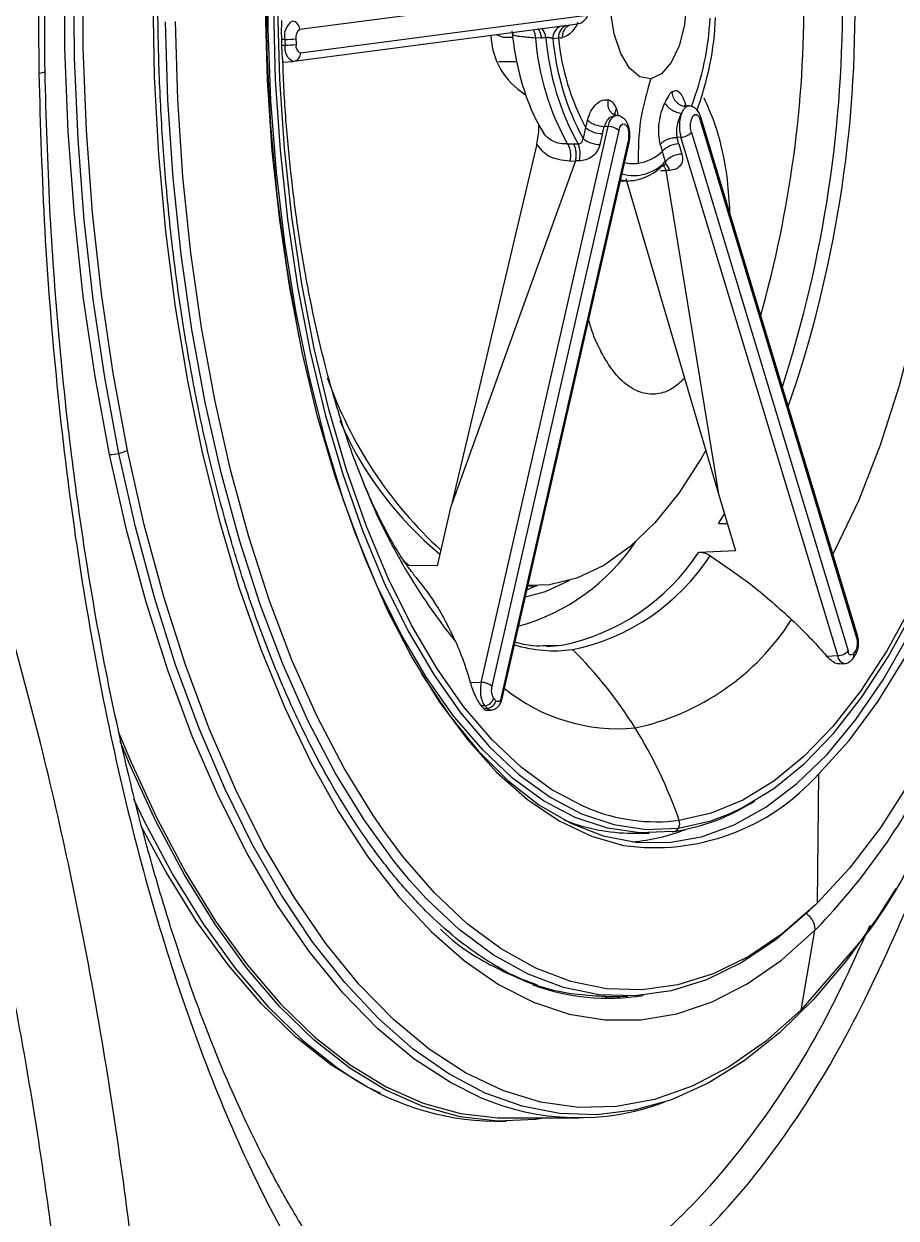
# Model space of a CAD drawing. Extents: x 400 to 501, y 484 to 634.
# Drawn here: x 412.741 to 414.768, y 548.428 to 551.202 of the extents above; entities that cross this region are included whole.
import ezdxf

# ---------------------------------------------------------------- set-up
doc = ezdxf.new("R2010")
doc.units = 0
doc.header["$MEASUREMENT"] = 0
doc.layers.add('1', color=4, linetype='Continuous')
doc.layers.add('DIM', color=3, linetype='Continuous')

# ---------------------------------------------------------------- blocks, each defined once
blk = doc.blocks.new('2026 GRANDEE')
at = {"layer": '1', "color": 3, "linetype": 'Continuous', "lineweight": 25}
for p, q in [((-36.3835, -45.5642), (-37.043, -45.6511)), ((-37.0415, -45.7055), (-36.382, -45.6186)), ((-37.0564, -45.725), (-36.3969, -45.6381)), ((-36.5474, -45.658), (-36.5487, -45.6631)), ((-36.5481, -45.6624), (-36.5472, -45.6631)), ((-37.0774, -45.6741), (-37.0856, -45.6741)), ((-37.0852, -45.6875), (-37.077, -45.6874)), ((-36.57, -45.6693), (-36.5478, -45.6693)), ((-36.4808, -45.6711), (-36.4953, -45.6703)), ((-36.4415, -45.6713), (-36.4544, -45.673)), ((-37.0835, -45.7267), (-37.0581, -45.7252)), ((-37.0575, -45.7251), (-37.0581, -45.7252)), ((-37.0564, -45.725), (-37.0575, -45.7251)), ((-36.5378, -45.726), (-36.5809, -45.726)), ((-36.3108, -45.8497), (-36.3105, -45.8507)), ((-36.3066, -45.8353), (-36.304, -45.8483)), ((-36.1557, -45.846), (-36.1505, -45.8364)), ((-36.1505, -45.8364), (-36.1449, -45.8305)), ((-35.7465, -47.0592), (-36.1107, -45.8549)), ((-36.6212, -47.1679), (-36.3259, -45.8767)), ((-36.3013, -45.8855), (-36.5965, -47.1767)), ((-36.3787, -45.8788), (-36.3845, -45.9042)), ((-36.3259, -45.8767), (-36.3352, -45.8765)), ((-35.7478, -47.0649), (-36.112, -45.8606)), ((-36.5742, -47.2011), (-36.279, -45.9099)), ((-36.3393, -45.8929), (-36.3451, -45.9183)), ((-36.1569, -45.9014), (-36.1662, -45.9017)), ((-35.7927, -47.1057), (-36.1569, -45.9014)), ((-36.1328, -45.8906), (-35.7686, -47.0949)), ((-36.492, -45.9176), (-36.69, -46.7552)), ((-36.5725, -47.2055), (-36.2773, -45.9143)), ((-36.4207, -45.9171), (-36.4065, -45.9166)), ((-36.4065, -45.9166), (-36.3963, -45.9169)), ((-36.2004, -45.9344), (-36.1933, -45.9581)), ((-36.1619, -45.9171), (-36.1547, -45.9407)), ((-36.4023, -45.9561), (-36.69, -46.7552)), ((-36.415, -45.9568), (-36.4023, -45.9561)), ((-36.3934, -45.9563), (-36.4023, -45.9561)), ((-36.2044, -45.9786), (-36.1919, -45.9787)), ((-36.1831, -45.9784), (-36.1919, -45.9787)), ((-36.1919, -45.9787), (-36.0699, -46.7299)), ((-36.2974, -46.0024), (-36.278, -46.0024)), ((-36.2851, -45.9971), (-36.0699, -46.7299)), ((-36.0699, -46.7299), (-36.03, -46.862)), ((-36.7224, -46.8969), (-36.69, -46.7552)), ((-36.0696, -46.7985), (-36.0559, -46.7763)), ((-36.069, -46.7985), (-36.0696, -46.7985)), ((-36.069, -46.7985), (-36.0491, -46.7988)), ((-36.1164, -46.866), (-36.1157, -46.8659)), ((-36.03, -46.862), (-36.1157, -46.8659)), ((-36.7224, -46.8969), (-36.7893, -46.8962)), ((-36.4621, -46.9409), (-36.5126, -46.9431)), ((-36.5126, -46.9434), (-36.4999, -46.9434)), ((-36.5017, -47.0828), (-36.4331, -47.0814)), ((-36.4686, -47.0841), (-36.4331, -47.0814)), ((-35.8183, -47.1066), (-35.7927, -47.1057)), ((-35.7569, -47.1121), (-35.7517, -47.1046)), ((-35.7874, -47.1245), (-35.7768, -47.1238)), ((-36.6468, -47.1673), (-36.6212, -47.1679)), ((-36.613, -47.222), (-36.621, -47.2224)), ((-36.6156, -47.2284), (-36.6075, -47.228)), ((-36.6088, -47.2327), (-36.5988, -47.2322)), ((-35.8395, -47.68), (-35.8368, -47.3804)), ((-36.2707, -47.5181), (-36.2305, -47.5181)), ((-35.8462, -47.7445), (-35.8783, -47.9293)), ((-35.7439, -47.7736), (-35.8783, -47.9293)), ((-36.3227, -47.8977), (-36.2801, -47.8969)), ((-36.5903, -48.1874), (-36.5629, -48.1874)), ((-36.5629, -48.1796), (-36.3952, -48.1796))]:
    blk.add_line(p, q, dxfattribs=at)
at = {"layer": '1', "color": 3, "linetype": 'Continuous', "lineweight": 25, "flags": 128}
for points in [[(-37.4635, -46.6358), (-37.4963, -46.4596), (-37.523, -46.2786), (-37.5437, -46.0938), (-37.5581, -45.9062), (-37.5662, -45.7168), (-37.5679, -45.5267)], [(-37.4852, -46.6384), (-37.5188, -46.4575), (-37.546, -46.2716), (-37.5668, -46.0817), (-37.5811, -45.889), (-37.5887, -45.6945), (-37.5896, -45.4993), (-37.5839, -45.3045), (-37.5715, -45.1112), (-37.5526, -44.9205), (-37.5272, -44.7333), (-37.4954, -44.5509), (-37.4575, -44.3741), (-37.4136, -44.204), (-37.3641, -44.0416), (-37.3091, -43.8877), (-37.2491, -43.7432), (-37.1842, -43.6089), (-37.115, -43.4856), (-37.0417, -43.374), (-36.9648, -43.2746), (-36.8847, -43.188)], [(-37.4435, -46.6288), (-37.4767, -46.4495), (-37.5037, -46.2653), (-37.5243, -46.0771), (-37.5385, -45.8861), (-37.546, -45.6934), (-37.547, -45.5), (-37.5413, -45.3069), (-37.529, -45.1153), (-37.5102, -44.9263), (-37.485, -44.7408), (-37.4536, -44.56), (-37.416, -44.3848), (-37.3725, -44.2163), (-37.3234, -44.0553), (-37.269, -43.9028), (-37.2094, -43.7596), (-37.1452, -43.6265), (-37.0765, -43.5043), (-37.0039, -43.3936), (-36.9277, -43.2951), (-36.8483, -43.2094)], [(-37.3846, -45.5779), (-37.3811, -45.7602), (-37.3712, -45.9413), (-37.355, -46.1202), (-37.3327, -46.2959), (-37.3042, -46.4673), (-37.2698, -46.6335), (-37.2297, -46.7935), (-37.1842, -46.9463), (-37.1334, -47.091), (-37.0777, -47.2269), (-37.0174, -47.353), (-36.9529, -47.4687), (-36.8845, -47.5733), (-36.8127, -47.6662), (-36.7378, -47.7468), (-36.6603, -47.8147), (-36.5807, -47.8694), (-36.4994, -47.9107), (-36.4169, -47.9383), (-36.3336, -47.952), (-36.2501, -47.9518), (-36.1669, -47.9376), (-36.0844, -47.9096), (-36.0032, -47.8679), (-35.9236, -47.8128), (-35.8462, -47.7445)], [(-35.2147, -45.506), (-35.2157, -45.6874), (-35.2232, -45.868), (-35.2371, -46.0468), (-35.2574, -46.2227), (-35.284, -46.3945), (-35.3166, -46.5613), (-35.3551, -46.722), (-35.3992, -46.8756), (-35.4487, -47.0211), (-35.5033, -47.1578), (-35.5626, -47.2847), (-35.6263, -47.401), (-35.694, -47.5061), (-35.7652, -47.5993), (-35.8395, -47.68)], [(-36.7871, -47.6278), (-36.8229, -47.5846), (-36.8935, -47.4872), (-36.9604, -47.378), (-37.0232, -47.2576), (-37.0815, -47.1269), (-37.1349, -46.9867), (-37.1831, -46.8377), (-37.2258, -46.6809), (-37.2628, -46.5173), (-37.2938, -46.3478), (-37.3186, -46.1736), (-37.3372, -45.9957), (-37.3492, -45.8151), (-37.3548, -45.633)], [(-37.1042, -45.6038), (-37.0997, -45.7682), (-37.0888, -45.9312), (-37.0716, -46.0916), (-37.0482, -46.2482), (-37.0189, -46.3999), (-36.9837, -46.5456), (-36.9431, -46.6843), (-36.8972, -46.815), (-36.8464, -46.9367), (-36.791, -47.0485), (-36.7315, -47.1497), (-36.6683, -47.2395), (-36.6019, -47.3173), (-36.5326, -47.3824), (-36.4611, -47.4345), (-36.3878, -47.4732), (-36.3133, -47.4981), (-36.2381, -47.5092), (-36.1627, -47.5063)], [(-35.3342, -45.5351), (-35.3361, -45.6983), (-35.3442, -45.8605), (-35.3587, -46.0206), (-35.3793, -46.1774), (-35.4059, -46.3299), (-35.4383, -46.4769), (-35.4763, -46.6174), (-35.5197, -46.7503), (-35.568, -46.8747), (-35.621, -46.9897), (-35.6783, -47.0944), (-35.7394, -47.1882), (-35.8039, -47.2703), (-35.8714, -47.3401), (-35.9414, -47.3972), (-36.0133, -47.4411), (-36.0867, -47.4716), (-36.161, -47.4883)], [(-36.0422, -47.4722), (-36.0136, -47.4587), (-35.941, -47.4143), (-35.8704, -47.3567), (-35.8023, -47.2862), (-35.7371, -47.2033), (-35.6754, -47.1087), (-35.6176, -47.0029), (-35.5641, -46.8869), (-35.5153, -46.7613), (-35.4716, -46.6272), (-35.4332, -46.4854), (-35.4005, -46.337), (-35.3736, -46.1831), (-35.3528, -46.0248), (-35.3383, -45.8632), (-35.33, -45.6995), (-35.3282, -45.5348)], [(-36.3735, -47.46), (-36.3841, -47.4556), (-36.4567, -47.4172), (-36.5275, -47.3656), (-36.5961, -47.3011), (-36.662, -47.224), (-36.7246, -47.1351), (-36.7835, -47.0348), (-36.8384, -46.924), (-36.8887, -46.8035), (-36.9342, -46.674), (-36.9745, -46.5366), (-37.0093, -46.3922), (-37.0384, -46.2419), (-37.0615, -46.0867), (-37.0785, -45.9279), (-37.0894, -45.7664), (-37.0939, -45.6035)], [(-36.8477, -47.5129), (-36.8734, -47.4756), (-36.9399, -47.3671), (-37.0023, -47.2474), (-37.0602, -47.1175), (-37.1133, -46.9781), (-37.1612, -46.83), (-37.2037, -46.6742), (-37.2405, -46.5115), (-37.2713, -46.3431), (-37.296, -46.17), (-37.3144, -45.9931), (-37.3264, -45.8136), (-37.3319, -45.6327)], [(-36.5889, -43.7705), (-36.659, -43.8474), (-36.7258, -43.9373), (-36.7887, -44.0396), (-36.8473, -44.1534), (-36.9012, -44.2778), (-36.95, -44.4121), (-36.9932, -44.555), (-37.0306, -44.7057), (-37.0618, -44.8628), (-37.0867, -45.0253), (-37.1051, -45.1919), (-37.1167, -45.3614), (-37.1216, -45.5324), (-37.1196, -45.7037), (-37.1109, -45.874), (-37.0954, -46.0419), (-37.0733, -46.2064), (-37.0448, -46.366)], [(-37.1168, -45.48), (-37.117, -45.6485), (-37.1106, -45.8164), (-37.0978, -45.9826), (-37.0785, -46.1458), (-37.053, -46.3048), (-37.0214, -46.4585), (-36.984, -46.6059), (-36.9409, -46.7457), (-36.8926, -46.8771), (-36.8394, -46.9991), (-36.7816, -47.1107), (-36.7197, -47.2113), (-36.6542, -47.3), (-36.5854, -47.3762), (-36.5139, -47.4395), (-36.4402, -47.4892), (-36.3648, -47.5251), (-36.2904, -47.5466)], [(-36.6822, -47.2497), (-36.6846, -47.2467), (-36.7481, -47.1565), (-36.8078, -47.0549), (-36.8634, -46.9426), (-36.9144, -46.8204), (-36.9605, -46.6891), (-37.0014, -46.5499), (-37.0367, -46.4035), (-37.0661, -46.2511), (-37.0896, -46.0938), (-37.1069, -45.9328), (-37.1178, -45.7691), (-37.1224, -45.604)], [(-36.7598, -47.1482), (-36.7584, -47.1504), (-36.6952, -47.2445), (-36.6286, -47.3265), (-36.5591, -47.3959), (-36.4871, -47.4522), (-36.4132, -47.495), (-36.3379, -47.524), (-36.2617, -47.5389), (-36.1853, -47.5397), (-36.109, -47.5263), (-36.0336, -47.499), (-35.9595, -47.4577), (-35.8873, -47.4029), (-35.8175, -47.335), (-35.7505, -47.2543), (-35.6869, -47.1616), (-35.6271, -47.0575)], [(-35.8368, -47.3804), (-35.766, -47.3027), (-35.6985, -47.2117), (-35.6349, -47.1083), (-35.5757, -46.9931), (-35.5214, -46.8671), (-35.4722, -46.7312), (-35.4287, -46.5865), (-35.3911, -46.4341), (-35.3597, -46.275), (-35.3348, -46.1106), (-35.3165, -45.9421), (-35.305, -45.7707), (-35.3004, -45.5978), (-35.3028, -45.4247), (-35.312, -45.2527), (-35.328, -45.0831), (-35.3508, -44.9172), (-35.3801, -44.7562)], [(-36.2271, -45.7655), (-36.2526, -45.7609), (-36.2765, -45.7408), (-36.2969, -45.7067), (-36.312, -45.6616), (-36.3207, -45.6089), (-36.3222, -45.5531), (-36.3165, -45.4986), (-36.304, -45.4498), (-36.2856, -45.4107), (-36.263, -45.3844), (-36.238, -45.3731)], [(-36.238, -45.3731), (-36.2124, -45.3777), (-36.1885, -45.3979), (-36.1682, -45.4319), (-36.1531, -45.4771), (-36.1444, -45.5297), (-36.1429, -45.5855), (-36.1486, -45.6401), (-36.1611, -45.6889), (-36.1794, -45.728), (-36.202, -45.7542), (-36.2271, -45.7655)], [(-35.5295, -45.5181), (-35.531, -45.6864), (-35.5401, -45.8537), (-35.5566, -46.0181), (-35.5805, -46.1782), (-35.6116, -46.3324), (-35.6494, -46.4792), (-35.6936, -46.6171), (-35.7438, -46.7448), (-35.7996, -46.861), (-35.8039, -46.8692)], [(-36.586, -45.663), (-36.5849, -45.6639), (-36.57, -45.6693)], [(-36.1449, -45.8305), (-36.1416, -45.829), (-36.1384, -45.8287)], [(-36.1328, -45.8906), (-36.1347, -45.8808), (-36.1346, -45.8701), (-36.1327, -45.8603), (-36.1293, -45.8528), (-36.1248, -45.8488), (-36.1199, -45.8489), (-36.1154, -45.853), (-36.112, -45.8606)], [(-36.3013, -45.8855), (-36.2989, -45.8783), (-36.2956, -45.8732), (-36.2917, -45.8706), (-36.2876, -45.871), (-36.2838, -45.8742), (-36.2807, -45.8798), (-36.2786, -45.8874), (-36.2777, -45.896)], [(-35.8783, -47.9293), (-35.9604, -48.0019), (-36.0447, -48.0608), (-36.1308, -48.1059), (-36.2183, -48.1367), (-36.3065, -48.1532), (-36.395, -48.1553), (-36.4834, -48.1429), (-36.5711, -48.1161), (-36.6576, -48.075), (-36.7425, -48.0199), (-36.8253, -47.9512), (-36.9054, -47.8691), (-36.9826, -47.7741), (-37.0563, -47.6669), (-37.1261, -47.5479), (-37.1916, -47.4178), (-37.2526, -47.2774), (-37.3085, -47.1274), (-37.3591, -46.9687), (-37.4042, -46.8022), (-37.4435, -46.6288)], [(-36.0993, -46.6284), (-36.1102, -46.6478), (-36.1622, -46.7284), (-36.2176, -46.7971), (-36.2759, -46.8532), (-36.3365, -46.8962), (-36.3988, -46.9255), (-36.4621, -46.9409)], [(-36.6248, -48.131), (-36.6922, -48.0976), (-36.7779, -48.0421), (-36.8614, -47.9727), (-36.9423, -47.8899), (-37.0202, -47.7941), (-37.0945, -47.6858), (-37.165, -47.5657), (-37.2311, -47.4345), (-37.2926, -47.2928), (-37.349, -47.1415), (-37.4001, -46.9814), (-37.4456, -46.8134), (-37.4852, -46.6384)], [(-36.1843, -48.1393), (-36.2653, -48.1619), (-36.3522, -48.1727), (-36.4392, -48.1696), (-36.5259, -48.1526), (-36.6118, -48.1218), (-36.6965, -48.0774), (-36.7794, -48.0197), (-36.8602, -47.9488), (-36.9384, -47.8653), (-37.0137, -47.7695), (-37.0855, -47.662), (-37.1535, -47.5433), (-37.2174, -47.414), (-37.2768, -47.275), (-37.3314, -47.1268), (-37.3809, -46.9703), (-37.425, -46.8064), (-37.4635, -46.6358)], [(-36.7893, -46.8963), (-36.7942, -46.8926), (-36.8031, -46.8854)], [(-36.4161, -46.9311), (-36.4729, -46.9572), (-36.5187, -46.9698)], [(-36.1768, -47.5146), (-36.2525, -47.5175), (-36.328, -47.5064), (-36.4029, -47.4814), (-36.4765, -47.4426), (-36.5483, -47.3902), (-36.6178, -47.3248), (-36.6822, -47.2497)], [(-37.4647, -47.2816), (-37.4365, -47.35), (-37.3747, -47.4846), (-37.3085, -47.6089), (-37.2384, -47.7224), (-37.1647, -47.8244), (-37.0877, -47.9143), (-37.008, -47.9918), (-36.9258, -48.0563), (-36.8418, -48.1075), (-36.7562, -48.1452), (-36.6696, -48.1692), (-36.5825, -48.1792), (-36.5629, -48.1796)], [(-36.4702, -48.1796), (-36.495, -48.1832), (-36.5826, -48.1871), (-36.67, -48.177), (-36.7568, -48.1529), (-36.8426, -48.1151), (-36.9269, -48.0637), (-37.0093, -47.999), (-37.0893, -47.9214), (-37.1665, -47.8312), (-37.2404, -47.7289), (-37.3108, -47.6151), (-37.3771, -47.4903), (-37.4392, -47.3554), (-37.4604, -47.3042)], [(-37.4295, -47.4383), (-37.4045, -47.4903), (-37.3382, -47.6151), (-37.2678, -47.7289), (-37.1939, -47.8312), (-37.1167, -47.9214), (-37.0367, -47.999), (-36.9543, -48.0637), (-36.9369, -48.0756)], [(-36.1627, -47.5063), (-36.0877, -47.4894), (-36.0422, -47.4722)], [(-36.8543, -48.1231), (-36.8869, -48.1071), (-36.9709, -48.0559), (-37.053, -47.9914), (-37.1328, -47.9139), (-37.2097, -47.824), (-37.2834, -47.722), (-37.3536, -47.6086), (-37.4096, -47.5046)], [(-35.8445, -47.6848), (-35.9216, -47.7517), (-36.0009, -47.8051), (-36.0819, -47.8449), (-36.1641, -47.8706), (-36.247, -47.8822), (-36.33, -47.8796), (-36.4126, -47.8628), (-36.4944, -47.8319), (-36.5749, -47.7871), (-36.6535, -47.7287), (-36.7297, -47.657), (-36.8032, -47.5725), (-36.8477, -47.5129)], [(-35.8583, -47.6976), (-35.9359, -47.7649), (-36.0157, -47.8187), (-36.0972, -47.8587), (-36.1799, -47.8846), (-36.2633, -47.8963), (-36.3468, -47.8937), (-36.4299, -47.8768), (-36.5122, -47.8457), (-36.5932, -47.8006), (-36.6722, -47.7418), (-36.749, -47.6697), (-36.7871, -47.6278)], [(-35.6575, -47.6465), (-35.6987, -47.7116), (-35.7721, -47.8139), (-35.8487, -47.9043), (-35.9281, -47.9822), (-36.0099, -48.0472), (-36.0937, -48.099), (-36.1789, -48.1373), (-36.1843, -48.1393)]]:
    blk.add_lwpolyline(points, dxfattribs=at)
at = {"layer": '1', "color": 3, "linetype": 'Continuous', "lineweight": 25}
for centre, radius, start, end in [((-38.5301, -45.5901), 2.6591, 344.1861, 0.4571), ((-38.6712, -45.593), 2.8899, 342.0993, 0.713), ((-38.5608, -45.6062), 2.8085, 340.8669, 1.0805), ((-37.0377, -45.6654), 0.0407, 123.4718, 192.2339), ((-37.0624, -45.6508), 0.0194, 359.0479, 83.188), ((-36.7542, -45.5914), 0.6658, 339.0393, 357.1155), ((-36.7987, -45.5911), 0.7231, 339.8908, 357.4564), ((-37.0315, -45.6685), 0.0209, 123.4757, 192.229), ((-36.5069, -45.6736), 0.0362, 4.8205, 42.5069), ((-36.424, -45.6712), 0.0305, 114.4065, 183.4639), ((-36.4115, -45.6691), 0.03, 113.7219, 184.1538), ((-37.0441, -45.6945), 0.0337, 167.8256, 245.4126), ((-37.0765, -45.4029), 0.2712, 269.7967, 275.2065), ((-32.3341, -45.5492), 4.745, 181.5079, 181.5886), ((-34.2287, -45.6031), 2.8496, 181.5617, 181.6962), ((-37.0761, -45.445), 0.2424, 269.7748, 275.8274), ((-37.035, -45.6899), 0.0169, 167.1649, 247.6327), ((-30.8604, -45.5083), 6.1936, 181.5231, 181.64558), ((-36.4307, -45.6585), 0.1683, 182.1212, 238.4427), ((-35.8881, -45.6214), 0.6092, 184.6088, 209.044), ((-35.8635, -45.6214), 0.6092, 184.6288, 209.0235), ((-35.863, -45.6203), 0.5938, 185.0898, 208.5631), ((-35.8884, -45.6173), 0.5557, 185.5776, 208.0761), ((-37.0597, -45.707), 0.0183, 280.4773, 4.686), ((-36.2998, -45.8761), 0.0261, 103.8113, 181.291), ((-36.0721, -45.8749), 0.0885, 160.9817, 182.3032), ((-36.1172, -45.8563), 0.00666, 320.7007, 12.8484), ((-36.3396, -45.8314), 0.0615, 230.4721, 270.272), ((-36.3257, -45.9151), 0.0384, 50.4746, 90.2691), ((-36.0713, -45.8766), 0.0891, 181.1727, 196.1938), ((-36.3454, -45.8568), 0.0615, 230.4721, 270.272), ((-36.3336, -45.8978), 0.0559, 347.5266, 1.783), ((-36.2822, -45.9136), 0.00497, 352.7944, 49.2648), ((-36.1571, -45.8687), 0.0327, 270.4, 318.0348), ((-36.4531, -45.9408), 0.0617, 345.4461, 22.7425), ((-36.2739, -45.8559), 0.1075, 279.207, 313.1041), ((-36.1615, -45.9694), 0.0523, 90.3983, 138.0371), ((-36.1543, -45.9931), 0.0523, 90.4033, 138.0321), ((-36.2672, -45.8893), 0.101, 254.6788, 317.0353), ((-36.2675, -45.8791), 0.0836, 255.9789, 277.4624), ((-36.2863, -45.8815), 0.1218, 279.5298, 315.5333), ((-36.2001, -45.98), 0.017, 5.516, 67.412), ((-36.278, -45.9108), 0.0916, 258.0649, 277.4942), ((-36.0525, -46.1368), 0.9811, 199.2076, 227.5895), ((-36.1908, -46.2319), 0.827, 203.3494, 230.5402), ((-37.4829, -46.548), 0.0899, 282.4233, 295.9613), ((-37.4861, -46.5394), 0.099, 270.4907, 283.1733), ((-35.5795, -46.1863), 1.4139, 199.964, 218.8333), ((-36.67, -46.5621), 0.4945, 285.9446, 325.6857), ((-36.5338, -46.5928), 0.4989, 281.6461, 326.7999), ((-36.5105, -46.599), 0.503, 281.6679, 326.891), ((-36.4686, -47.0296), 0.089, 104.1218, 121.3841), ((-36.3803, -46.7163), 0.5693, 281.831, 327.572), ((-35.779, -47.0773), 0.0328, 330.3543, 3.9544), ((-35.753, -47.0607), 0.00666, 320.6876, 12.8452), ((-35.7856, -47.0758), 0.0393, 1.1763, 16.1857), ((-36.4507, -46.7676), 0.3267, 253.4088, 277.3804), ((-37.1116, -47.8014), 0.9989, 31.8987, 45.2825), ((-35.7929, -47.073), 0.0327, 270.4003, 318.0347), ((-35.773, -47.1044), 0.0198, 183.8279, 258.6974), ((-35.7613, -47.0962), 0.00742, 170.274, 321.2417), ((-35.7677, -47.1051), 0.0129, 327.0931, 19.173), ((-36.7102, -46.434), 1.1645, 325.0664, 325.5031), ((-35.7626, -47.0978), 0.0128, 327.4671, 19.3866), ((-36.5404, -47.1858), 0.0827, 167.5174, 181.7905), ((-36.5682, -47.1902), 0.055, 178.1531, 215.3859), ((-36.621, -47.2063), 0.0384, 50.4747, 90.2689), ((-36.5631, -47.1858), 0.0346, 164.7452, 212.5235), ((-36.3031, -46.8554), 0.42, 231.0411, 275.4), ((-36.615, -47.1987), 0.0233, 274.9094, 345.8736), ((-36.6095, -47.2048), 0.0233, 274.9721, 346.1521), ((-35.8577, -46.5368), 0.9927, 222.2663, 222.7303), ((-36.5824, -47.2032), 0.00846, 238.0101, 14.4832), ((-36.5775, -47.2048), 0.00497, 352.7942, 49.2646), ((-35.8891, -46.5641), 0.9781, 222.2655, 222.5037), ((-36.0514, -46.7138), 0.7574, 222.4487, 222.7553), ((-36.5989, -47.2213), 0.0108, 217.8923, 271.0264), ((-37.1688, -47.8375), 1.0665, 19.1126, 31.9243), ((-36.2179, -47.0422), 0.5095, 261.8163, 318.4154), ((-36.9452, -46.6737), 1.5345, 315.9967, 333.297), ((-36.2138, -47.0737), 0.4179, 247.5376, 277.2577), ((-36.2469, -47.0348), 0.4849, 278.316, 302.6389), ((-36.2693, -47.0904), 0.4277, 248.2637, 269.8092), ((-36.1813, -47.4955), 0.0215, 329.8957, 19.5408), ((-36.3058, -47.1017), 0.4379, 274.8074, 291.4145), ((-36.177, -47.4981), 0.0165, 270.8914, 330.403), ((-36.5384, -46.9674), 0.9981, 314.0492, 314.4428), ((-36.5509, -47.0258), 1.0066, 314.4359, 314.8211), ((-36.3265, -47.3988), 0.5028, 249.6506, 279.3833), ((-36.5814, -47.5671), 0.6204, 235.0446, 269.1783), ((-36.3955, -47.6073), 0.5717, 246.353, 290.4516)]:
    blk.add_arc(centre, radius, start, end, dxfattribs=at)
for points, knots in [([(-34.6599, -43.6105), (-34.6992, -43.5052), (-34.7781, -43.2938), (-34.9167, -43.0094), (-35.068, -42.7523), (-35.2315, -42.5282), (-35.4042, -42.3399), (-35.5835, -42.1902), (-35.7669, -42.0814), (-35.9515, -42.0152), (-36.135, -41.9925), (-36.3149, -42.0135), (-36.4889, -42.0779), (-36.6552, -42.1845), (-36.8121, -42.3315), (-36.9582, -42.5168), (-37.0922, -42.7376), (-37.2132, -42.991), (-37.3205, -43.2734), (-37.4134, -43.5815), (-37.4916, -43.9114), (-37.5546, -44.2594), (-37.6023, -44.6216), (-37.6342, -44.994), (-37.6517, -45.3728), (-37.6501, -45.6264), (-37.6494, -45.7532)], [0, 0, 0, 0, 0.04127, 0.082813, 0.124624, 0.166686, 0.208966, 0.25142, 0.293994, 0.336635, 0.379292, 0.421908, 0.464429, 0.506812, 0.549021, 0.591029, 0.632813, 0.674362, 0.715676, 0.756763, 0.797639, 0.838331, 0.878874, 0.919305, 0.959666, 1, 1, 1, 1]), ([(-37.635, -45.7494), (-37.6358, -45.6304), (-37.6373, -45.3995), (-37.6232, -45.0658), (-37.5996, -44.7587), (-37.5678, -44.4792), (-37.5302, -44.2276), (-37.4865, -43.9909), (-37.4378, -43.7726), (-37.3857, -43.5758), (-37.3356, -43.4114), (-37.2886, -43.2753), (-37.2459, -43.1637), (-37.2083, -43.0737), (-37.1739, -42.9971), (-37.1388, -42.9243), (-37.0988, -42.8474), (-37.054, -42.7687), (-37.0037, -42.6884), (-36.9469, -42.607), (-36.8798, -42.5227), (-36.8014, -42.4399), (-36.7161, -42.3659), (-36.6578, -42.3308), (-36.6276, -42.3125)], [0, 0, 0, 0, 0.074222, 0.1439, 0.209091, 0.269829, 0.326126, 0.377982, 0.434326, 0.484228, 0.527749, 0.565848, 0.598754, 0.626443, 0.649188, 0.673027, 0.70036, 0.731484, 0.762454, 0.798552, 0.83978, 0.886829, 0.941224, 1, 1, 1, 1]), ([(-36.4908, -47.8706), (-36.5055, -47.8654), (-36.5448, -47.8516), (-36.6082, -47.8155), (-36.6803, -47.7638), (-36.7505, -47.7002), (-36.8187, -47.6254), (-36.8844, -47.5398), (-36.9472, -47.4437), (-37.007, -47.3376), (-37.0632, -47.2221), (-37.1156, -47.0976), (-37.1638, -46.965), (-37.2076, -46.8248), (-37.2467, -46.6779), (-37.2809, -46.5249), (-37.3099, -46.3669), (-37.3337, -46.2045), (-37.352, -46.0387), (-37.3648, -45.8703), (-37.372, -45.7004), (-37.3735, -45.5297), (-37.3693, -45.3592), (-37.3596, -45.1899), (-37.3442, -45.0226), (-37.3233, -44.8582), (-37.2971, -44.6976), (-37.2656, -44.5418), (-37.2291, -44.3915), (-37.1878, -44.2475), (-37.1419, -44.1106), (-37.0916, -43.9816), (-37.0374, -43.8612), (-36.9794, -43.75), (-36.9182, -43.6485), (-36.854, -43.5576), (-36.7955, -43.4865), (-36.7581, -43.4485), (-36.7436, -43.4337)], [0, 0, 0, 0, 0.017145, 0.046023, 0.074647, 0.10309, 0.131425, 0.159709, 0.187978, 0.216249, 0.244533, 0.272836, 0.301161, 0.329506, 0.35787, 0.386249, 0.414643, 0.443047, 0.471461, 0.499881, 0.528306, 0.556734, 0.585163, 0.61359, 0.642014, 0.670432, 0.698842, 0.727243, 0.755631, 0.784005, 0.812361, 0.840697, 0.869011, 0.8973, 0.925565, 0.953809, 0.98204, 1, 1, 1, 1]), ([(-35.2832, -44.5098), (-35.2638, -44.6145), (-35.225, -44.824), (-35.1913, -45.1558), (-35.1763, -45.4933), (-35.182, -45.8325), (-35.2078, -46.1671), (-35.2534, -46.4915), (-35.318, -46.8002), (-35.4005, -47.0875), (-35.4992, -47.35), (-35.6139, -47.5775), (-35.6967, -47.719), (-35.7431, -47.7727), (-35.7439, -47.7736)], [0, 0, 0, 0, 0.0907626, 0.1815252, 0.2722878, 0.3630504, 0.453813, 0.5445757, 0.6353383, 0.7261008, 0.8168633, 0.9076263, 0.9983888, 1, 1, 1, 1]), ([(-36.3969, -45.6381), (-36.3932, -45.6371), (-36.3863, -45.6352), (-36.3785, -45.6278), (-36.3725, -45.6179), (-36.3685, -45.6052), (-36.3685, -45.5953), (-36.3685, -45.591)], [0, 0, 0, 0, 0.19501, 0.355721, 0.5476, 0.803452, 1, 1, 1, 1]), ([(-37.0852, -45.63), (-37.0852, -45.6312), (-37.0854, -45.6334), (-37.0857, -45.6443), (-37.0859, -45.6584), (-37.0857, -45.6689), (-37.0856, -45.6741)], [0, 0, 0, 0, 0.280033, 0.536475, 0.774261, 1, 1, 1, 1]), ([(-36.3963, -45.6347), (-36.3993, -45.6403), (-36.4059, -45.6526), (-36.4188, -45.6654), (-36.4277, -45.6683), (-36.4322, -45.6699)], [0, 0, 0, 0, 0.295789, 0.644506, 1, 1, 1, 1]), ([(-36.5498, -45.6541), (-36.5483, -45.6666), (-36.544, -45.7027), (-36.5319, -45.7604), (-36.5119, -45.8231), (-36.4919, -45.8661), (-36.4788, -45.8877), (-36.4757, -45.8927)], [0, 0, 0, 0, 0.137681, 0.398864, 0.664299, 0.92219, 1, 1, 1, 1]), ([(-36.5472, -45.6631), (-36.5472, -45.6635), (-36.5472, -45.6643), (-36.5387, -45.6659), (-36.5279, -45.6674), (-36.5134, -45.6689), (-36.5014, -45.6698), (-36.4953, -45.6703)], [0, 0, 0, 0, 0.240528, 0.42395, 0.611433, 0.803319, 1, 1, 1, 1]), ([(-36.5, -45.6526), (-36.4988, -45.655), (-36.4965, -45.6599), (-36.4957, -45.6668), (-36.4953, -45.6703)], [0, 0, 0, 0, 0.50136, 1, 1, 1, 1]), ([(-36.4808, -45.6711), (-36.4814, -45.6676), (-36.4827, -45.6607), (-36.4862, -45.6526), (-36.4892, -45.6499), (-36.4906, -45.6487)], [0, 0, 0, 0, 0.344192, 0.688355, 1, 1, 1, 1]), ([(-36.4322, -45.6699), (-36.432, -45.666), (-36.4314, -45.6581), (-36.4256, -45.6481), (-36.4199, -45.6422), (-36.4161, -45.6412), (-36.4158, -45.6412)], [0, 0, 0, 0, 0.308583, 0.640551, 0.97249, 1, 1, 1, 1]), ([(-37.0856, -45.6741), (-37.0856, -45.6753), (-37.0855, -45.6776), (-37.0855, -45.6798), (-37.0854, -45.6808)], [0, 0, 0, 0, 0.560038, 1, 1, 1, 1]), ([(-37.0854, -45.6808), (-37.0854, -45.682), (-37.0853, -45.6842), (-37.0853, -45.6865), (-37.0852, -45.6875)], [0, 0, 0, 0, 0.559949, 1, 1, 1, 1]), ([(-37.0852, -45.6875), (-37.0851, -45.6926), (-37.0847, -45.7031), (-37.0837, -45.716), (-37.0828, -45.7252), (-37.0826, -45.7261), (-37.0825, -45.7266)], [0, 0, 0, 0, 0.227105, 0.466546, 0.717204, 1, 1, 1, 1]), ([(-36.4708, -45.6705), (-36.4726, -45.6706), (-36.476, -45.6708), (-36.4793, -45.671), (-36.4808, -45.6711)], [0, 0, 0, 0, 0.560124, 1, 1, 1, 1]), ([(-36.4544, -45.673), (-36.4554, -45.6724), (-36.4568, -45.6714), (-36.4597, -45.6707), (-36.462, -45.6703), (-36.4643, -45.6701), (-36.4666, -45.67), (-36.4688, -45.6702), (-36.4701, -45.6704), (-36.4708, -45.6705)], [0, 0, 0, 0, 0.2858759, 0.4174434, 0.5422488, 0.6613491, 0.7762645, 0.8886279, 1, 1, 1, 1]), ([(-36.4415, -45.6713), (-36.4398, -45.671), (-36.4368, -45.6706), (-36.4336, -45.6701), (-36.4322, -45.6699)], [0, 0, 0, 0, 0.560014, 1, 1, 1, 1]), ([(-37.3598, -49.4081), (-37.3652, -49.2938), (-37.3759, -49.0651), (-37.4049, -48.7237), (-37.4431, -48.3873), (-37.4911, -48.0587), (-37.5479, -47.7407), (-37.613, -47.4362), (-37.6854, -47.148), (-37.7641, -46.8789), (-37.8479, -46.6316), (-37.9357, -46.4087), (-38.026, -46.2125), (-38.1175, -46.0455), (-38.2089, -45.9095), (-38.2988, -45.8062), (-38.386, -45.7369), (-38.4694, -45.7025), (-38.548, -45.7035), (-38.6208, -45.7398), (-38.6874, -45.8109), (-38.7471, -45.9159), (-38.7998, -46.0533), (-38.8451, -46.2222), (-38.8836, -46.4181), (-38.9034, -46.5715), (-38.9133, -46.648)], [0, 0, 0, 0, 0.040259, 0.080533, 0.120872, 0.161318, 0.201913, 0.242689, 0.283676, 0.324891, 0.366343, 0.408032, 0.449946, 0.492067, 0.534366, 0.576807, 0.619354, 0.661965, 0.704592, 0.747187, 0.789709, 0.832117, 0.874378, 0.91646, 0.958339, 1, 1, 1, 1]), ([(-36.9088, -46.6678), (-36.9091, -46.6669), (-36.9194, -46.642), (-36.9393, -46.5838), (-36.9677, -46.493), (-36.9944, -46.3913), (-37.0187, -46.2813), (-37.04, -46.1635), (-37.0578, -46.0393), (-37.0713, -45.9099), (-37.0794, -45.8049), (-37.0814, -45.7431), (-37.0819, -45.7263)], [0, 0, 0, 0, 0.0044183, 0.1156241, 0.2294755, 0.3457596, 0.4642078, 0.584524, 0.7064014, 0.8295313, 0.953612, 1, 1, 1, 1]), ([(-37.6367, -45.7495), (-37.6363, -45.7497), (-37.6345, -45.7509), (-37.643, -45.7522), (-37.6494, -45.7532)], [0, 0, 0, 0, 0.2386366, 1, 1, 1, 1]), ([(-37.6494, -45.7532), (-37.6458, -45.8751), (-37.6386, -46.119), (-37.6094, -46.479), (-37.5669, -46.8305), (-37.5098, -47.1695), (-37.4387, -47.4928), (-37.3537, -47.7968), (-37.2553, -48.0783), (-37.1439, -48.3339), (-37.0201, -48.5606), (-36.8847, -48.7555), (-36.7386, -48.9162), (-36.5831, -49.0403), (-36.4195, -49.126), (-36.2495, -49.1721), (-36.0748, -49.1778), (-35.8974, -49.1428), (-35.7196, -49.0677), (-35.5436, -48.9533), (-35.3719, -48.8015), (-35.2069, -48.6141), (-35.0508, -48.3941), (-34.9061, -48.1437), (-34.7734, -47.8682), (-34.6976, -47.6644), (-34.6598, -47.5628)], [0, 0, 0, 0, 0.0403038, 0.08067, 0.1211384, 0.1617444, 0.202519, 0.2434875, 0.2846688, 0.3260737, 0.3677052, 0.4095572, 0.4516156, 0.4938581, 0.5362541, 0.5787632, 0.6213429, 0.6639481, 0.7065283, 0.7490269, 0.7913932, 0.8335837, 0.875563, 0.9173018, 0.9587825, 1, 1, 1, 1]), ([(-36.6217, -48.8645), (-36.652, -48.8464), (-36.7084, -48.8127), (-36.7868, -48.7464), (-36.8529, -48.6799), (-36.9111, -48.612), (-36.965, -48.5412), (-37.0189, -48.4618), (-37.0737, -48.3715), (-37.1268, -48.2733), (-37.1736, -48.1772), (-37.208, -48.1), (-37.2305, -48.0463), (-37.2466, -48.0065), (-37.2647, -47.9604), (-37.2884, -47.897), (-37.3186, -47.8111), (-37.3543, -47.7012), (-37.3971, -47.5559), (-37.4454, -47.3689), (-37.4967, -47.1334), (-37.541, -46.8807), (-37.5772, -46.6179), (-37.6049, -46.3518), (-37.6262, -46.0599), (-37.632, -45.8552), (-37.635, -45.7494)], [0, 0, 0, 0, 0.060926, 0.113376, 0.157337, 0.193258, 0.22833, 0.265019, 0.303321, 0.343225, 0.380233, 0.408524, 0.423387, 0.434039, 0.44757, 0.46729, 0.493179, 0.525217, 0.563376, 0.615589, 0.676046, 0.74471, 0.80159, 0.863082, 0.929206, 1, 1, 1, 1]), ([(-36.2271, -45.7655), (-36.2364, -45.7973), (-36.255, -45.8609), (-36.2561, -45.9283), (-36.2567, -45.962)], [0, 0, 0, 0, 0.5, 1, 1, 1, 1]), ([(-36.1766, -45.7951), (-36.1796, -45.7977), (-36.1855, -45.8029), (-36.1913, -45.8146), (-36.1942, -45.8205)], [0, 0, 0, 0, 0.5005922, 1, 1, 1, 1]), ([(-36.1766, -45.7951), (-36.1736, -45.7938), (-36.1674, -45.7913), (-36.159, -45.7979), (-36.1513, -45.8106), (-36.147, -45.8243), (-36.1449, -45.8313)], [0, 0, 0, 0, 0.242604, 0.490118, 0.742602, 1, 1, 1, 1]), ([(-36.1449, -45.8305), (-36.1468, -45.8303), (-36.1508, -45.83), (-36.1568, -45.8278), (-36.1627, -45.8243), (-36.168, -45.8195), (-36.1722, -45.8138), (-36.1751, -45.8075), (-36.1766, -45.8011), (-36.1766, -45.797), (-36.1766, -45.7951)], [0, 0, 0, 0, 0.1148777, 0.2380171, 0.3673558, 0.4999974, 0.6326513, 0.7619571, 0.8850959, 1, 1, 1, 1]), ([(-36.3743, -45.8615), (-36.3718, -45.8543), (-36.3667, -45.8395), (-36.3542, -45.8236), (-36.3395, -45.8134), (-36.33, -45.8143), (-36.3254, -45.8147)], [0, 0, 0, 0, 0.24265, 0.504164, 0.763055, 1, 1, 1, 1]), ([(-36.3108, -45.8495), (-36.3117, -45.8492), (-36.3145, -45.8481), (-36.3185, -45.8448), (-36.3224, -45.8399), (-36.3251, -45.8339), (-36.3265, -45.8274), (-36.3266, -45.8209), (-36.3258, -45.8167), (-36.3254, -45.8147)], [0, 0, 0, 0, 0.0815413, 0.2374525, 0.3973132, 0.5571985, 0.7130703, 0.8615008, 1, 1, 1, 1]), ([(-36.3066, -45.8353), (-36.3089, -45.8301), (-36.3135, -45.8198), (-36.3214, -45.8164), (-36.3254, -45.8147)], [0, 0, 0, 0, 0.500602, 1, 1, 1, 1]), ([(-36.2049, -45.918), (-36.2063, -45.9105), (-36.2093, -45.8949), (-36.208, -45.8682), (-36.2027, -45.842), (-36.197, -45.8274), (-36.1942, -45.8205)], [0, 0, 0, 0, 0.242875, 0.504625, 0.76621, 1, 1, 1, 1]), ([(-36.1942, -45.8205), (-36.1937, -45.8217), (-36.1927, -45.8244), (-36.1897, -45.8286), (-36.1855, -45.833), (-36.1801, -45.837), (-36.174, -45.8406), (-36.1676, -45.8433), (-36.1614, -45.8452), (-36.1575, -45.8458), (-36.1557, -45.846)], [0, 0, 0, 0, 0.114906, 0.238036, 0.367372, 0.49999, 0.632648, 0.761975, 0.885101, 1, 1, 1, 1]), ([(-36.1432, -45.829), (-36.1442, -45.829), (-36.1478, -45.8288), (-36.1496, -45.8277), (-36.1498, -45.8284), (-36.1498, -45.8284)], [0, 0, 0, 0, 0.261834, 0.950274, 1, 1, 1, 1]), ([(-36.1107, -45.8549), (-36.1121, -45.8511), (-36.1149, -45.8434), (-36.1222, -45.8346), (-36.1318, -45.8293), (-36.1416, -45.8279), (-36.147, -45.83), (-36.1493, -45.8309)], [0, 0, 0, 0, 0.229469, 0.464336, 0.666615, 0.859428, 1, 1, 1, 1]), ([(-36.1409, -45.829), (-36.1411, -45.8289), (-36.1424, -45.828), (-36.1438, -45.8294), (-36.1449, -45.8305)], [0, 0, 0, 0, 0.195763, 1, 1, 1, 1]), ([(-36.104, -45.81), (-36.0958, -45.8277), (-36.0793, -45.8635), (-36.0611, -45.9292), (-36.0482, -46.0005), (-36.0453, -46.0508), (-36.0439, -46.0755)], [0, 0, 0, 0, 0.2481953, 0.5005269, 0.7539983, 1, 1, 1, 1]), ([(-36.3136, -45.8522), (-36.3165, -45.8531), (-36.3226, -45.855), (-36.3305, -45.864), (-36.3337, -45.8724), (-36.3352, -45.8765)], [0, 0, 0, 0, 0.311694, 0.670948, 1, 1, 1, 1]), ([(-36.3033, -45.8514), (-36.3057, -45.8508), (-36.3091, -45.8499), (-36.3126, -45.8517), (-36.3136, -45.8522)], [0, 0, 0, 0, 0.691479, 1, 1, 1, 1]), ([(-36.3066, -45.8353), (-36.3075, -45.8367), (-36.3094, -45.8398), (-36.3107, -45.8446), (-36.3109, -45.8489), (-36.31, -45.8514), (-36.3096, -45.8524)], [0, 0, 0, 0, 0.252662, 0.52347, 0.80783, 1, 1, 1, 1]), ([(-36.3033, -45.8514), (-36.3051, -45.8512), (-36.3077, -45.851), (-36.31, -45.8499), (-36.3108, -45.8495)], [0, 0, 0, 0, 0.674357, 1, 1, 1, 1]), ([(-36.2938, -45.8554), (-36.2951, -45.8544), (-36.2985, -45.8517), (-36.3031, -45.8513), (-36.306, -45.8511)], [0, 0, 0, 0, 0.370265, 1, 1, 1, 1]), ([(-36.2773, -45.9143), (-36.2766, -45.9104), (-36.275, -45.901), (-36.2759, -45.8847), (-36.2804, -45.8698), (-36.2866, -45.8596), (-36.2921, -45.8564), (-36.2938, -45.8554)], [0, 0, 0, 0, 0.177691, 0.427873, 0.689429, 0.906256, 1, 1, 1, 1]), ([(-36.1557, -45.846), (-36.1573, -45.8492), (-36.1616, -45.8573), (-36.1661, -45.8724), (-36.1682, -45.8886), (-36.1669, -45.8975), (-36.1662, -45.9017)], [0, 0, 0, 0, 0.192827, 0.503675, 0.762721, 1, 1, 1, 1]), ([(-36.492, -45.9176), (-36.4897, -45.9049), (-36.487, -45.8903), (-36.487, -45.8749), (-36.487, -45.8729)], [0, 0, 0, 0, 0.870181, 1, 1, 1, 1]), ([(-36.3743, -45.8615), (-36.3751, -45.8647), (-36.3767, -45.8705), (-36.3781, -45.8763), (-36.3787, -45.8788)], [0, 0, 0, 0, 0.559947, 1, 1, 1, 1]), ([(-36.3743, -45.8615), (-36.3723, -45.8632), (-36.3683, -45.8668), (-36.358, -45.8717), (-36.3463, -45.8753), (-36.3388, -45.8761), (-36.3352, -45.8765)], [0, 0, 0, 0, 0.240896, 0.500018, 0.759128, 1, 1, 1, 1]), ([(-36.3393, -45.8929), (-36.3386, -45.8898), (-36.3373, -45.8843), (-36.3359, -45.8789), (-36.3352, -45.8765)], [0, 0, 0, 0, 0.559976, 1, 1, 1, 1]), ([(-36.4207, -45.9171), (-36.4267, -45.917), (-36.4387, -45.9167), (-36.4544, -45.9111), (-36.4677, -45.9026), (-36.474, -45.8944), (-36.4772, -45.8903)], [0, 0, 0, 0, 0.260148, 0.513205, 0.759676, 1, 1, 1, 1]), ([(-36.3963, -45.9169), (-36.3956, -45.917), (-36.3941, -45.917), (-36.392, -45.9165), (-36.39, -45.9155), (-36.3882, -45.914), (-36.3867, -45.9121), (-36.385, -45.9089), (-36.3847, -45.9061), (-36.3845, -45.9042)], [0, 0, 0, 0, 0.111919, 0.224661, 0.339837, 0.459162, 0.583973, 0.715317, 1, 1, 1, 1]), ([(-36.2049, -45.918), (-36.2031, -45.9159), (-36.1992, -45.9116), (-36.1891, -45.9061), (-36.1774, -45.9024), (-36.1698, -45.902), (-36.1662, -45.9017)], [0, 0, 0, 0, 0.240861, 0.499975, 0.759119, 1, 1, 1, 1]), ([(-36.1619, -45.9171), (-36.1627, -45.9142), (-36.1642, -45.9091), (-36.1656, -45.904), (-36.1662, -45.9017)], [0, 0, 0, 0, 0.5599817, 1, 1, 1, 1]), ([(-38.7154, -45.9505), (-38.7015, -45.9424), (-38.6649, -45.9212), (-38.5994, -45.924), (-38.5312, -45.9508), (-38.471, -45.9936), (-38.4208, -46.0398), (-38.3697, -46.0974), (-38.3175, -46.1667), (-38.2705, -46.2382), (-38.2285, -46.3093), (-38.1916, -46.3769), (-38.1549, -46.4494), (-38.1197, -46.524), (-38.0848, -46.6026), (-38.0472, -46.6931), (-38.0102, -46.7888), (-37.9769, -46.8806), (-37.9503, -46.9583), (-37.9276, -47.0274), (-37.9088, -47.0871), (-37.891, -47.1451), (-37.8709, -47.2132), (-37.848, -47.2946), (-37.8242, -47.3834), (-37.8023, -47.4695), (-37.7713, -47.5974), (-37.7335, -47.7681), (-37.6902, -47.9901), (-37.6522, -48.2155), (-37.6151, -48.4742), (-37.5819, -48.7632), (-37.5545, -49.0847), (-37.5446, -49.2997), (-37.5396, -49.4076)], [0, 0, 0, 0, 0.036022, 0.094445, 0.152902, 0.187381, 0.222541, 0.25713, 0.291621, 0.32744, 0.35051, 0.374888, 0.400577, 0.423379, 0.445087, 0.47051, 0.499659, 0.52112, 0.540015, 0.556338, 0.570085, 0.581251, 0.595734, 0.615401, 0.634133, 0.651926, 0.668778, 0.711714, 0.752221, 0.794293, 0.835105, 0.890319, 0.944967, 1, 1, 1, 1]), ([(-36.415, -45.9568), (-36.4331, -45.955), (-36.4657, -45.9516), (-36.4839, -45.9281), (-36.492, -45.9176)], [0, 0, 0, 0, 0.554776, 1, 1, 1, 1]), ([(-36.4207, -45.9171), (-36.4198, -45.9186), (-36.418, -45.9216), (-36.416, -45.9274), (-36.4146, -45.9337), (-36.4142, -45.9383), (-36.414, -45.9405)], [0, 0, 0, 0, 0.249267, 0.498649, 0.749167, 1, 1, 1, 1]), ([(-36.414, -45.9405), (-36.4139, -45.9433), (-36.4137, -45.949), (-36.4146, -45.9542), (-36.415, -45.9568)], [0, 0, 0, 0, 0.500663, 1, 1, 1, 1]), ([(-36.4065, -45.9166), (-36.4054, -45.9191), (-36.403, -45.9241), (-36.4011, -45.9345), (-36.4007, -45.9457), (-36.4017, -45.9526), (-36.4023, -45.9561)], [0, 0, 0, 0, 0.249997, 0.500003, 0.750002, 1, 1, 1, 1]), ([(-36.3451, -45.9183), (-36.3469, -45.9234), (-36.3504, -45.9337), (-36.3625, -45.9465), (-36.3777, -45.9551), (-36.3882, -45.9559), (-36.3934, -45.9563)], [0, 0, 0, 0, 0.2538105, 0.5048201, 0.7536525, 1, 1, 1, 1]), ([(-36.2049, -45.918), (-36.2041, -45.921), (-36.2027, -45.9265), (-36.2011, -45.932), (-36.2004, -45.9344)], [0, 0, 0, 0, 0.559952, 1, 1, 1, 1]), ([(-36.1547, -45.9407), (-36.1538, -45.9456), (-36.1521, -45.9552), (-36.1576, -45.9676), (-36.1681, -45.9764), (-36.1781, -45.9777), (-36.1831, -45.9784)], [0, 0, 0, 0, 0.253816, 0.504831, 0.753658, 1, 1, 1, 1]), ([(-36.1994, -45.9668), (-36.1987, -45.9667), (-36.1973, -45.9666), (-36.1955, -45.966), (-36.1941, -45.9652), (-36.1935, -45.9646), (-36.1932, -45.9643)], [0, 0, 0, 0, 0.2614334, 0.5246699, 0.7940255, 1, 1, 1, 1]), ([(-36.1978, -45.9682), (-36.197, -45.969), (-36.1947, -45.9712), (-36.193, -45.9757), (-36.1919, -45.9787)], [0, 0, 0, 0, 0.333323, 1, 1, 1, 1]), ([(-36.1932, -45.9643), (-36.1931, -45.9642), (-36.1926, -45.9638), (-36.1922, -45.9627), (-36.1918, -45.9607), (-36.1927, -45.9591), (-36.1933, -45.9581)], [0, 0, 0, 0, 0.054458, 0.272585, 0.502216, 1, 1, 1, 1]), ([(-36.1933, -45.9643), (-36.1926, -45.9639), (-36.1917, -45.9634), (-36.1918, -45.9637), (-36.1918, -45.9638)], [0, 0, 0, 0, 0.8126467, 1, 1, 1, 1]), ([(-36.3716, -46.3265), (-36.3702, -46.3317), (-36.3628, -46.3594), (-36.3519, -46.3814), (-36.343, -46.3992)], [0, 0, 0, 0, 0.186094, 1, 1, 1, 1]), ([(-36.1487, -46.4618), (-36.1581, -46.4704), (-36.1784, -46.4888), (-36.2119, -46.4998), (-36.2471, -46.4974), (-36.2817, -46.4796), (-36.3148, -46.4481), (-36.3336, -46.4155), (-36.343, -46.3992)], [0, 0, 0, 0, 0.14768, 0.316306, 0.484575, 0.65452, 0.827294, 1, 1, 1, 1]), ([(-36.7786, -46.9155), (-36.78, -46.9138), (-36.7849, -46.9081), (-36.7983, -46.8899), (-36.8191, -46.8577), (-36.8437, -46.8143), (-36.8708, -46.759), (-36.8933, -46.7086), (-36.9062, -46.6738), (-36.9097, -46.6644)], [0, 0, 0, 0, 0.068236, 0.235485, 0.404231, 0.576305, 0.752542, 0.933373, 1, 1, 1, 1]), ([(-36.0892, -46.8737), (-36.0921, -46.8721), (-36.0973, -46.8691), (-36.1065, -46.8663), (-36.1124, -46.8661), (-36.1157, -46.866)], [0, 0, 0, 0, 0.344053, 0.62569, 1, 1, 1, 1]), ([(-36.0892, -46.8737), (-36.0556, -46.8963), (-35.9886, -46.9414), (-35.9293, -46.9949), (-35.8997, -47.0216)], [0, 0, 0, 0, 0.500257, 1, 1, 1, 1]), ([(-34.1294, -46.9018), (-34.1293, -47.1364), (-34.1292, -47.6068), (-34.1343, -48.1702), (-34.1477, -48.591), (-34.1627, -48.8685), (-34.1875, -49.1429), (-34.2226, -49.3714), (-34.2655, -49.5508), (-34.3089, -49.6846), (-34.3615, -49.8064), (-34.4292, -49.9265), (-34.5125, -50.0392), (-34.6099, -50.1422), (-34.7443, -50.2596), (-34.9169, -50.3804), (-35.1244, -50.5036), (-35.4257, -50.6654), (-35.8101, -50.8534), (-36.2509, -51.0686), (-36.6525, -51.2724), (-37.0255, -51.4674), (-37.2512, -51.5882), (-37.3638, -51.6485)], [0, 0, 0, 0, 0.069274, 0.138937, 0.16648, 0.194042, 0.221598, 0.249106, 0.264691, 0.280258, 0.295867, 0.311516, 0.332435, 0.353342, 0.374206, 0.41587, 0.457571, 0.499236, 0.599217, 0.699147, 0.799263, 0.899828, 1, 1, 1, 1]), ([(-37.4081, -51.5469), (-37.2988, -51.4873), (-37.0834, -51.3697), (-36.7238, -51.179), (-36.3373, -50.9803), (-35.9103, -50.7685), (-35.5385, -50.5842), (-35.2463, -50.4267), (-35.0427, -50.3066), (-34.8717, -50.1895), (-34.7376, -50.0761), (-34.6411, -49.978), (-34.5585, -49.871), (-34.4914, -49.7558), (-34.44, -49.639), (-34.3983, -49.5112), (-34.3567, -49.3363), (-34.3228, -49.1099), (-34.2992, -48.8363), (-34.2851, -48.5596), (-34.2769, -48.2827), (-34.2708, -47.9195), (-34.2683, -47.467), (-34.2685, -47.1061), (-34.2686, -46.9242)], [0, 0, 0, 0, 0.100925, 0.1989, 0.299703, 0.39999, 0.500356, 0.542302, 0.584086, 0.627127, 0.648553, 0.6693, 0.690347, 0.706185, 0.721477, 0.736583, 0.75189, 0.779801, 0.807761, 0.835774, 0.863739, 0.8914, 0.945259, 1, 1, 1, 1]), ([(-36.7793, -46.9161), (-36.7614, -46.9385), (-36.7227, -46.9868), (-36.6954, -47.0429), (-36.6808, -47.0729)], [0, 0, 0, 0, 0.465547, 1, 1, 1, 1]), ([(-35.8997, -47.0216), (-35.8839, -47.037), (-35.8556, -47.0646), (-35.8297, -47.0937), (-35.8183, -47.1066)], [0, 0, 0, 0, 0.560104, 1, 1, 1, 1]), ([(-36.6808, -47.0729), (-36.6736, -47.0901), (-36.6607, -47.1208), (-36.6511, -47.1531), (-36.6468, -47.1673)], [0, 0, 0, 0, 0.560109, 1, 1, 1, 1]), ([(-36.469, -47.0826), (-36.4796, -47.0832), (-36.5047, -47.0845), (-36.5299, -47.0781), (-36.5444, -47.0743)], [0, 0, 0, 0, 0.423089, 1, 1, 1, 1]), ([(-35.7519, -47.1049), (-35.75, -47.1016), (-35.7459, -47.0943), (-35.7437, -47.0803), (-35.7442, -47.0678), (-35.7459, -47.0612), (-35.7465, -47.0592)], [0, 0, 0, 0, 0.258484, 0.55935, 0.869008, 1, 1, 1, 1]), ([(-35.8183, -47.1066), (-35.8141, -47.1108), (-35.806, -47.1189), (-35.7947, -47.1246), (-35.7892, -47.1239), (-35.7874, -47.1237)], [0, 0, 0, 0, 0.421897, 0.808246, 1, 1, 1, 1]), ([(-35.7769, -47.1237), (-35.7766, -47.1237), (-35.7731, -47.1241), (-35.767, -47.1215), (-35.7608, -47.1171), (-35.758, -47.1135), (-35.7569, -47.1121)], [0, 0, 0, 0, 0.041262, 0.422405, 0.770402, 1, 1, 1, 1]), ([(-36.6468, -47.1673), (-36.6451, -47.1727), (-36.6419, -47.1831), (-36.635, -47.1997), (-36.6278, -47.2139), (-36.6232, -47.2196), (-36.621, -47.2224)], [0, 0, 0, 0, 0.2800238, 0.5364764, 0.774259, 1, 1, 1, 1]), ([(-34.5659, -47.2017), (-34.566, -47.395), (-34.5663, -47.7822), (-34.5719, -48.2673), (-34.585, -48.656), (-34.6007, -48.9152), (-34.6232, -49.1384), (-34.6512, -49.3236), (-34.6882, -49.4832), (-34.733, -49.6152), (-34.7827, -49.7228), (-34.8407, -49.8177), (-34.9251, -49.9269), (-35.0388, -50.0387), (-35.1788, -50.1486), (-35.3191, -50.2437), (-35.4563, -50.3283), (-35.591, -50.4063), (-35.7969, -50.5204), (-36.0689, -50.6635), (-36.3923, -50.8314), (-36.6969, -50.9918), (-36.978, -51.1443), (-37.2426, -51.2925), (-37.4012, -51.3853), (-37.4819, -51.4326)], [0, 0, 0, 0, 0.061765, 0.123699, 0.155113, 0.186498, 0.207395, 0.228241, 0.248655, 0.263805, 0.279295, 0.295372, 0.311438, 0.343139, 0.375824, 0.408048, 0.439358, 0.470551, 0.502003, 0.584949, 0.668758, 0.751121, 0.834736, 0.915989, 1, 1, 1, 1]), ([(-36.5987, -47.2317), (-36.5965, -47.2315), (-36.5914, -47.2313), (-36.5844, -47.2269), (-36.5783, -47.2203), (-36.5745, -47.2129), (-36.5731, -47.2075), (-36.5725, -47.2055)], [0, 0, 0, 0, 0.162101, 0.37483, 0.588918, 0.846377, 1, 1, 1, 1]), ([(-36.621, -47.2224), (-36.6205, -47.223), (-36.6196, -47.224), (-36.6187, -47.225), (-36.6183, -47.2254)], [0, 0, 0, 0, 0.559984, 1, 1, 1, 1]), ([(-36.6183, -47.2254), (-36.6178, -47.226), (-36.6169, -47.227), (-36.616, -47.228), (-36.6156, -47.2284)], [0, 0, 0, 0, 0.559967, 1, 1, 1, 1]), ([(-36.6156, -47.2284), (-36.6134, -47.2305), (-36.6107, -47.2332), (-36.6092, -47.2323), (-36.6088, -47.2321)], [0, 0, 0, 0, 0.770047, 1, 1, 1, 1]), ([(-36.6342, -48.7246), (-36.5716, -48.7132), (-36.4465, -48.6904), (-36.2634, -48.5887), (-36.0877, -48.4395), (-35.9227, -48.2402), (-35.7703, -47.9967), (-35.6362, -47.7087), (-35.5508, -47.4949), (-35.5168, -47.3711), (-35.5151, -47.3648)], [0, 0, 0, 0, 0.141767, 0.283536, 0.425303, 0.567071, 0.708839, 0.850606, 0.992374, 1, 1, 1, 1]), ([(-34.8632, -47.4436), (-34.8746, -47.475), (-34.9, -47.5449), (-34.9447, -47.6569), (-35.0001, -47.7849), (-35.0534, -47.8958), (-35.0989, -47.9835), (-35.1315, -48.0432), (-35.1617, -48.096), (-35.1893, -48.1424), (-35.2142, -48.1827), (-35.2604, -48.2549), (-35.3279, -48.3525), (-35.4199, -48.4695), (-35.513, -48.5734), (-35.6081, -48.6654), (-35.728, -48.7645), (-35.8716, -48.8569), (-36.0399, -48.9275), (-36.1928, -48.9576), (-36.3305, -48.9578), (-36.4514, -48.9356), (-36.5487, -48.9038), (-36.6036, -48.8721), (-36.621, -48.862)], [0, 0, 0, 0, 0.0272802, 0.0609144, 0.1008855, 0.1465574, 0.1692697, 0.1900861, 0.2090091, 0.2260416, 0.2411867, 0.2544464, 0.3092646, 0.3598284, 0.4105952, 0.4631445, 0.5135748, 0.601395, 0.6880491, 0.7752223, 0.8402561, 0.9060975, 0.9703024, 1, 1, 1, 1]), ([(-34.6597, -47.5628), (-34.6606, -47.7428), (-34.6623, -48.1019), (-34.672, -48.5285), (-34.689, -48.8415), (-34.7057, -49.0438), (-34.731, -49.2427), (-34.7653, -49.4118), (-34.8068, -49.5468), (-34.8555, -49.6617), (-34.9191, -49.769), (-34.996, -49.8656), (-35.0902, -49.9611), (-35.2009, -50.0533), (-35.3683, -50.1732), (-35.5767, -50.3012), (-35.9022, -50.4836), (-36.2904, -50.6872), (-36.7193, -50.9136), (-37.112, -51.1288), (-37.3395, -51.2621), (-37.4531, -51.3287)], [0, 0, 0, 0, 0.061956, 0.123624, 0.147066, 0.1707, 0.194523, 0.218131, 0.233754, 0.249323, 0.270069, 0.290895, 0.31173, 0.342914, 0.374131, 0.436619, 0.499075, 0.624199, 0.749387, 0.874732, 1, 1, 1, 1]), ([(-35.867, -47.7043), (-35.8662, -47.7048), (-35.8627, -47.7068), (-35.8575, -47.712), (-35.8518, -47.7194), (-35.848, -47.7276), (-35.8458, -47.7362), (-35.8461, -47.7417), (-35.8462, -47.7445)], [0, 0, 0, 0, 0.059664, 0.247706, 0.435779, 0.623851, 0.811915, 1, 1, 1, 1]), ([(-36.7155, -47.7414), (-36.7141, -47.7429), (-36.6722, -47.7845), (-36.5843, -47.8349), (-36.4543, -47.8908), (-36.3663, -47.8952), (-36.3227, -47.8974)], [0, 0, 0, 0, 0.012041, 0.343314, 0.674585, 1, 1, 1, 1]), ([(-36.6661, -48.6703), (-36.6046, -48.6591), (-36.4817, -48.6367), (-36.3018, -48.5367), (-36.1291, -48.3903), (-35.9672, -48.1937), (-35.8277, -47.9751), (-35.7507, -47.8055), (-35.7172, -47.7315)], [0, 0, 0, 0, 0.173222, 0.346445, 0.519666, 0.692889, 0.866112, 1, 1, 1, 1]), ([(-36.2929, -47.8972), (-36.3018, -47.8994), (-36.3152, -47.9029), (-36.3287, -47.9008), (-36.3333, -47.9001)], [0, 0, 0, 0, 0.661181, 1, 1, 1, 1])]:
    blk.add_open_spline(points, degree=3, knots=knots, dxfattribs=at)

msp = doc.modelspace()

# ---------------------------------------------------------------- block references
at = {"layer": 'DIM'}
msp.add_blockref('2026 GRANDEE', (450.4248, 596.8403), dxfattribs=at)

doc.saveas('drawing.dxf')
